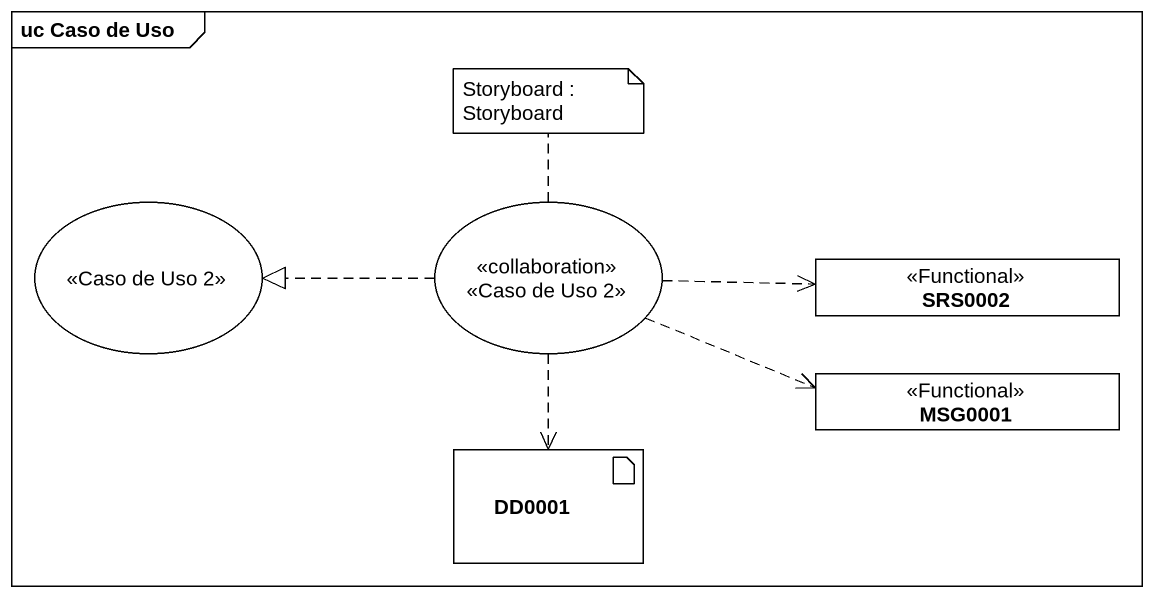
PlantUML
@startuml
mainframe uc Caso de Uso
allowmixing
hide circle
hide empty members
usecase "<<Caso de Uso 2>>" as Caso_de_Uso_2
usecase "<<Caso de Uso 2>>" as Caso_de_Uso_2_2 <<collaboration>>
class SRS0002 <<Functional>>
class MSG0001 <<Functional>>
artifact DD0001
Caso_de_Uso_2_2 .left.|> Caso_de_Uso_2
Caso_de_Uso_2_2 .right.> SRS0002
Caso_de_Uso_2_2 .right.> MSG0001
Caso_de_Uso_2_2 ..> DD0001
note top of Caso_de_Uso_2_2 : Storyboard : Storyboard
@enduml
